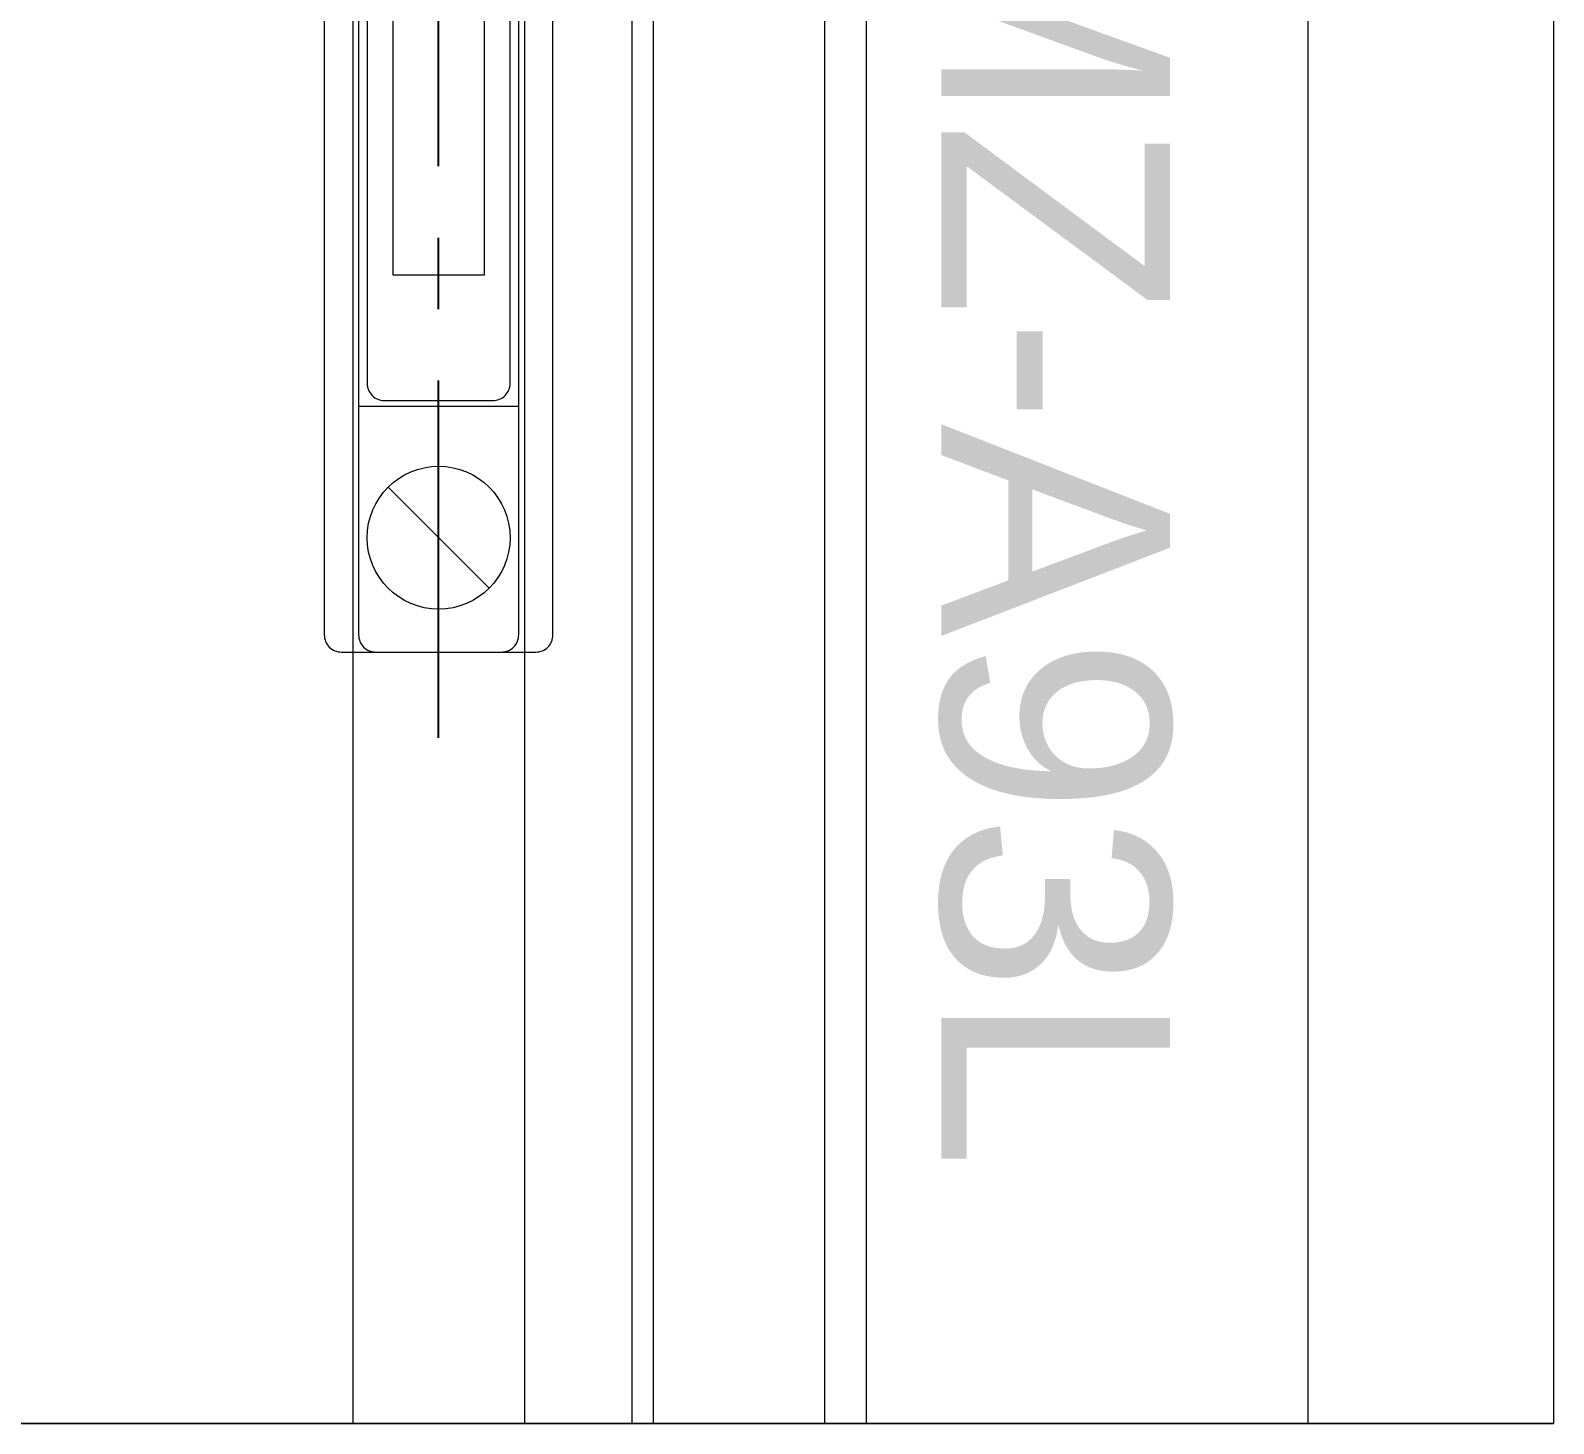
# Model space of a CAD drawing. Header units: inches. Extents: x 0 to 77285, y -118 to 40065.
# Drawn here: x 70139.86 to 70166.49, y 25158.23 to 25182.61 of the extents above; entities that cross this region are included whole.
import ezdxf
from ezdxf.enums import TextEntityAlignment as Align

# ---------------------------------------------------------------- set-up
doc = ezdxf.new("R2010")
doc.units = ezdxf.units.IN
doc.header["$LTSCALE"] = 5
doc.header["$MEASUREMENT"] = 0
doc.linetypes.add('CENTER', pattern=[2, 1.25, -0.25, 0.25, -0.25])
doc.layers.add('11', color=1, linetype='CENTER')
doc.layers.add('BOM-T', color=4, linetype='Continuous')
doc.layers.add('88', color=35, linetype='Continuous', lineweight=5)
doc.styles.get("Standard").update_dxf_attribs({"font": 'arial.ttf'})

# ---------------------------------------------------------------- blocks, each defined once
blk = doc.blocks.new('A$Caa034b29')
for p, q in [((17.5, -23.5), (17.5, -94.5)), ((17.5, -23.5), (17.5, -94.5)), ((20.5, -23.5), (20.5, -94.5)), ((20.5, -23.5), (20.5, -94.5)), ((22.379, -23.5), (22.379, -94.5)), ((22.75, -23.5), (22.75, -94.5)), ((25.75, -23.5), (25.75, -94.5)), ((26.479, -23.5), (26.479, -94.5)), ((34.205, -23.5), (34.205, -94.5)), ((38.5, -23.5), (38.5, -94.5)), ((38.5, -23.5), (38.5, -94.5)), ((17.6, -76.7), (20.4, -76.7)), ((19.884, -79.884), (18.116, -78.116)), ((-38.5, -94.5), (38.5, -94.5)), ((38.5, -94.5), (-38.5, -94.5))]:
    blk.add_line(p, q)
for points in [[(20.7, -81, 0.414214), (21, -80.7), (21, -56.5), (17, -56.5), (17, -80.7, 0.414214), (17.3, -81)], [(20.1, -81, 0.414214), (20.4, -80.7), (20.4, -56.5), (17.6, -56.5), (17.6, -80.7, 0.414214), (17.9, -81)], [(19.95, -76.6, 0.414214), (20.25, -76.3), (20.25, -61.2, 0.414214), (19.95, -60.9), (18.05, -60.9, 0.414214), (17.75, -61.2), (17.75, -76.3, 0.414214), (18.05, -76.6)]]:
    blk.add_lwpolyline(points, format="xyb", close=True)
blk.add_lwpolyline([(19.8, -74.4), (19.8, -67.9), (18.2, -67.9), (18.2, -74.4)], close=True)
blk.add_circle((19, -79), 1.25)
at = {"layer": '11'}
blk.add_line((19, -82.5), (19, -55), dxfattribs=at)
at = {"layer": 'BOM-T', "color": 4}
blk.add_text('CDQ2B63-25DMZ-A93L', height=4, rotation=270, dxfattribs=at).set_placement((29.792, -29.5), align=Align.MIDDLE_LEFT)

msp = doc.modelspace()

# ---------------------------------------------------------------- block references
at = {"layer": '88'}
msp.add_blockref('A$Caa034b29', (70127.99460165, 25252.73021317, 0), dxfattribs=at)

doc.saveas('drawing.dxf')
